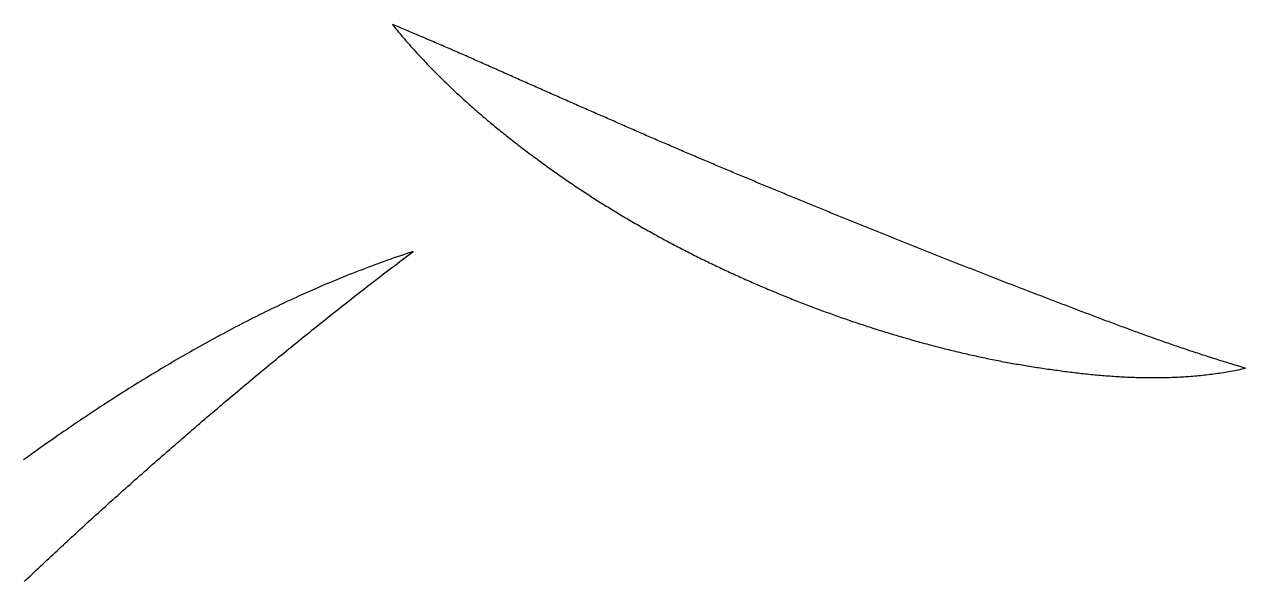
# Model space of a CAD drawing. Extents: x 5 to 105, y 2 to 136.
# Drawn here: x 41.68 to 46.99, y 40.75 to 43.17 of the extents above; entities that cross this region are included whole.
import ezdxf

# ---------------------------------------------------------------- set-up
doc = ezdxf.new("R2010")
doc.units = 0
doc.layers.get('0').update_dxf_attribs({"linetype": 'CONTINUOUS'})

msp = doc.modelspace()

# ---------------------------------------------------------------- linework, layer by layer
at = {"color": 7}
msp.add_lwpolyline([(44.0498, 42.4851), (44.0498, 42.4851)], close=True, dxfattribs=at)
for points in [[(44.2055, 42.7672, 0), (44.1983, 42.7703, 0), (44.1911, 42.7734, 0), (44.1839, 42.7765, 0), (44.1767, 42.7797, 0), (44.1695, 42.7828, 0), (44.1623, 42.7859, 0), (44.1551, 42.7891, 0), (44.1479, 42.7922, 0), (44.1407, 42.7953, 0), (44.1335, 42.7985, 0), (44.1263, 42.8016, 0), (44.1191, 42.8048, 0), (44.1119, 42.8079, 0), (44.1047, 42.8111, 0), (44.0975, 42.8142, 0), (44.0903, 42.8174, 0), (44.0831, 42.8205, 0), (44.0759, 42.8237, 0), (44.0687, 42.8268, 0), (44.0615, 42.83, 0), (44.0543, 42.8332, 0), (44.0472, 42.8363, 0), (44.04, 42.8395, 0), (44.0328, 42.8427, 0), (44.0256, 42.8459, 0), (44.0184, 42.849, 0), (44.0112, 42.8522, 0), (44.004, 42.8554, 0), (43.9968, 42.8586, 0), (43.9896, 42.8618, 0), (43.9824, 42.865, 0), (43.9752, 42.8681, 0), (43.968, 42.8713, 0), (43.9608, 42.8745, 0), (43.9536, 42.8777, 0), (43.9464, 42.8809, 0), (43.9392, 42.8841, 0), (43.932, 42.8873, 0), (43.9248, 42.8905, 0), (43.9176, 42.8937, 0), (43.9103, 42.8969, 0), (43.9031, 42.9001, 0), (43.8959, 42.9033, 0), (43.8887, 42.9065, 0), (43.8815, 42.9097, 0), (43.8743, 42.9129, 0), (43.8671, 42.9161, 0), (43.8598, 42.9194, 0), (43.8526, 42.9226, 0), (43.8454, 42.9258, 0), (43.8382, 42.929, 0), (43.8309, 42.9322, 0), (43.8237, 42.9354, 0), (43.8165, 42.9386, 0), (43.8092, 42.9418, 0), (43.802, 42.9451, 0), (43.7947, 42.9483, 0), (43.7875, 42.9515, 0), (43.7803, 42.9547, 0), (43.773, 42.9579, 0), (43.7658, 42.9612, 0), (43.7585, 42.9644, 0), (43.7512, 42.9676, 0), (43.744, 42.9708, 0), (43.7367, 42.974, 0), (43.7294, 42.9773, 0), (43.7222, 42.9805, 0), (43.7149, 42.9837, 0), (43.7076, 42.9869, 0), (43.7003, 42.9901, 0), (43.6931, 42.9934, 0), (43.6858, 42.9966, 0), (43.6785, 42.9998, 0), (43.6712, 43.003, 0), (43.6639, 43.0062, 0), (43.6566, 43.0095, 0), (43.6493, 43.0127, 0), (43.642, 43.0159, 0), (43.6346, 43.0191, 0), (43.6273, 43.0223, 0), (43.62, 43.0256, 0), (43.6127, 43.0288, 0), (43.6053, 43.032, 0), (43.598, 43.0352, 0), (43.5907, 43.0384, 0), (43.5833, 43.0416, 0), (43.576, 43.0449, 0), (43.5686, 43.0481, 0), (43.5613, 43.0513, 0), (43.5539, 43.0545, 0), (43.5465, 43.0577, 0), (43.5391, 43.0609, 0), (43.5318, 43.0641, 0), (43.5244, 43.0673, 0), (43.517, 43.0705, 0), (43.5096, 43.0738, 0), (43.5022, 43.077, 0), (43.4948, 43.0802, 0), (43.4874, 43.0834, 0), (43.48, 43.0866, 0), (43.4725, 43.0898, 0), (43.4651, 43.093, 0), (43.4577, 43.0962, 0), (43.4502, 43.0994, 0), (43.4428, 43.1025, 0), (43.4353, 43.1057, 0), (43.4279, 43.1089, 0), (43.4204, 43.1121, 0), (43.413, 43.1153, 0), (43.4055, 43.1185, 0), (43.398, 43.1217, 0), (43.3905, 43.1249, 0), (43.383, 43.128, 0), (43.3755, 43.1312, 0), (43.368, 43.1344, 0), (43.3605, 43.1376, 0), (43.353, 43.1407, 0), (43.3454, 43.1439, 0), (43.3379, 43.1471, 0), (43.3304, 43.1502, 0), (43.3228, 43.1534, 0), (43.3153, 43.1566, 0), (43.3077, 43.1597, 0), (43.3001, 43.1629, 0), (43.2925, 43.166, 0), (43.285, 43.1692, 0), (43.2774, 43.1723, 0)], [(43.2774, 43.1723, 0), (43.2826, 43.166, 0), (43.2877, 43.1596, 0), (43.293, 43.1532, 0), (43.2982, 43.1469, 0), (43.3034, 43.1406, 0), (43.3087, 43.1343, 0), (43.314, 43.128, 0), (43.3193, 43.1218, 0), (43.3246, 43.1155, 0), (43.33, 43.1093, 0), (43.3353, 43.1031, 0), (43.3407, 43.0969, 0), (43.3461, 43.0908, 0), (43.3515, 43.0846, 0), (43.3569, 43.0785, 0), (43.3624, 43.0724, 0), (43.3679, 43.0663, 0), (43.3733, 43.0602, 0), (43.3788, 43.0541, 0), (43.3843, 43.0481, 0), (43.3899, 43.0421, 0), (43.3954, 43.036, 0), (43.401, 43.03, 0), (43.4066, 43.0241, 0), (43.4122, 43.0181, 0), (43.4178, 43.0121, 0), (43.4234, 43.0062, 0), (43.429, 43.0003, 0), (43.4347, 42.9944, 0), (43.4404, 42.9885, 0), (43.4461, 42.9827, 0), (43.4518, 42.9768, 0), (43.4575, 42.971, 0), (43.4632, 42.9652, 0), (43.469, 42.9594, 0), (43.4748, 42.9536, 0), (43.4805, 42.9478, 0), (43.4863, 42.9421, 0), (43.4922, 42.9363, 0), (43.498, 42.9306, 0), (43.5038, 42.9249, 0), (43.5097, 42.9192, 0), (43.5156, 42.9135, 0), (43.5214, 42.9079, 0), (43.5273, 42.9022, 0), (43.5332, 42.8966, 0), (43.5392, 42.891, 0), (43.5451, 42.8854, 0), (43.5511, 42.8798, 0), (43.557, 42.8742, 0), (43.563, 42.8687, 0), (43.569, 42.8631, 0), (43.575, 42.8576, 0), (43.5811, 42.8521, 0), (43.5871, 42.8466, 0), (43.5931, 42.8411, 0), (43.5992, 42.8357, 0), (43.6053, 42.8302, 0), (43.6114, 42.8248, 0), (43.6175, 42.8193, 0), (43.6236, 42.8139, 0), (43.6297, 42.8085, 0), (43.6358, 42.8032, 0), (43.642, 42.7978, 0), (43.6482, 42.7924, 0), (43.6543, 42.7871, 0), (43.6605, 42.7818, 0), (43.6667, 42.7765, 0), (43.6729, 42.7712, 0), (43.6791, 42.7659, 0), (43.6854, 42.7606, 0), (43.6916, 42.7554, 0), (43.6979, 42.7501, 0), (43.7042, 42.7449, 0), (43.7104, 42.7397, 0), (43.7167, 42.7345, 0), (43.723, 42.7293, 0), (43.7293, 42.7241, 0), (43.7357, 42.7189, 0), (43.742, 42.7138, 0), (43.7483, 42.7087, 0), (43.7547, 42.7035, 0), (43.7611, 42.6984, 0), (43.7674, 42.6933, 0), (43.7738, 42.6882, 0), (43.7802, 42.6832, 0), (43.7866, 42.6781, 0), (43.793, 42.673, 0), (43.7995, 42.668, 0), (43.8059, 42.663, 0), (43.8123, 42.658, 0), (43.8188, 42.653, 0), (43.8252, 42.648, 0), (43.8317, 42.643, 0), (43.8382, 42.638, 0), (43.8447, 42.6331, 0), (43.8512, 42.6282, 0), (43.8577, 42.6232, 0), (43.8642, 42.6183, 0), (43.8707, 42.6134, 0), (43.8773, 42.6085, 0), (43.8838, 42.6036, 0), (43.8904, 42.5988, 0), (43.8969, 42.5939, 0), (43.9035, 42.5891, 0), (43.9101, 42.5842, 0), (43.9166, 42.5794, 0), (43.9232, 42.5746, 0), (43.9298, 42.5698, 0), (43.9364, 42.565, 0), (43.9431, 42.5602, 0), (43.9497, 42.5554, 0), (43.9563, 42.5507, 0), (43.9629, 42.5459, 0), (43.9696, 42.5412, 0), (43.9762, 42.5365, 0), (43.9829, 42.5317, 0), (43.9896, 42.527, 0), (43.9962, 42.5223, 0), (44.0029, 42.5177, 0), (44.0096, 42.513, 0), (44.0163, 42.5083, 0), (44.023, 42.5037, 0), (44.0297, 42.499, 0), (44.0364, 42.4944, 0), (44.0431, 42.4898, 0), (44.0498, 42.4851, 0)], [(45.1179, 42.3806, 0), (45.1107, 42.3836, 0), (45.1035, 42.3865, 0), (45.0963, 42.3894, 0), (45.0891, 42.3924, 0), (45.0819, 42.3953, 0), (45.0747, 42.3983, 0), (45.0675, 42.4013, 0), (45.0603, 42.4042, 0), (45.053, 42.4072, 0), (45.0458, 42.4101, 0), (45.0386, 42.4131, 0), (45.0314, 42.416, 0), (45.0242, 42.419, 0), (45.017, 42.422, 0), (45.0098, 42.4249, 0), (45.0026, 42.4279, 0), (44.9954, 42.4308, 0), (44.9882, 42.4338, 0), (44.981, 42.4368, 0), (44.9738, 42.4397, 0), (44.9666, 42.4427, 0), (44.9594, 42.4457, 0), (44.9522, 42.4487, 0), (44.945, 42.4516, 0), (44.9378, 42.4546, 0), (44.9306, 42.4576, 0), (44.9234, 42.4606, 0), (44.9162, 42.4635, 0), (44.909, 42.4665, 0), (44.9018, 42.4695, 0), (44.8946, 42.4725, 0), (44.8874, 42.4755, 0), (44.8802, 42.4785, 0), (44.873, 42.4814, 0), (44.8658, 42.4844, 0), (44.8586, 42.4874, 0), (44.8514, 42.4904, 0), (44.8442, 42.4934, 0), (44.837, 42.4964, 0), (44.8299, 42.4994, 0), (44.8227, 42.5024, 0), (44.8155, 42.5054, 0), (44.8083, 42.5084, 0), (44.8011, 42.5114, 0), (44.7939, 42.5144, 0), (44.7867, 42.5174, 0), (44.7795, 42.5204, 0), (44.7723, 42.5234, 0), (44.7651, 42.5264, 0), (44.7579, 42.5294, 0), (44.7508, 42.5324, 0), (44.7436, 42.5355, 0), (44.7364, 42.5385, 0), (44.7292, 42.5415, 0), (44.722, 42.5445, 0), (44.7148, 42.5475, 0), (44.7076, 42.5506, 0), (44.7004, 42.5536, 0), (44.6933, 42.5566, 0), (44.6861, 42.5596, 0), (44.6789, 42.5627, 0), (44.6717, 42.5657, 0), (44.6645, 42.5687, 0), (44.6573, 42.5718, 0), (44.6502, 42.5748, 0), (44.643, 42.5778, 0), (44.6358, 42.5809, 0), (44.6286, 42.5839, 0), (44.6214, 42.587, 0), (44.6142, 42.59, 0), (44.6071, 42.5931, 0), (44.5999, 42.5961, 0), (44.5927, 42.5992, 0), (44.5855, 42.6022, 0), (44.5783, 42.6053, 0), (44.5712, 42.6083, 0), (44.564, 42.6114, 0), (44.5568, 42.6145, 0), (44.5496, 42.6175, 0), (44.5424, 42.6206, 0), (44.5353, 42.6237, 0), (44.5281, 42.6267, 0), (44.5209, 42.6298, 0), (44.5137, 42.6329, 0), (44.5066, 42.636, 0), (44.4994, 42.639, 0), (44.4922, 42.6421, 0), (44.485, 42.6452, 0), (44.4779, 42.6483, 0), (44.4707, 42.6514, 0), (44.4635, 42.6545, 0), (44.4563, 42.6575, 0), (44.4492, 42.6606, 0), (44.442, 42.6637, 0), (44.4348, 42.6668, 0), (44.4277, 42.6699, 0), (44.4205, 42.673, 0), (44.4133, 42.6761, 0), (44.4061, 42.6792, 0), (44.399, 42.6824, 0), (44.3918, 42.6855, 0), (44.3846, 42.6886, 0), (44.3775, 42.6917, 0), (44.3703, 42.6948, 0), (44.3631, 42.6979, 0), (44.356, 42.7011, 0), (44.3488, 42.7042, 0), (44.3416, 42.7073, 0), (44.3345, 42.7104, 0), (44.3273, 42.7136, 0), (44.3201, 42.7167, 0), (44.313, 42.7198, 0), (44.3058, 42.723, 0), (44.2986, 42.7261, 0), (44.2915, 42.7293, 0), (44.2843, 42.7324, 0), (44.2771, 42.7356, 0), (44.27, 42.7387, 0), (44.2628, 42.7419, 0), (44.2556, 42.745, 0), (44.2485, 42.7482, 0), (44.2413, 42.7513, 0), (44.2341, 42.7545, 0), (44.227, 42.7577, 0), (44.2198, 42.7608, 0), (44.2127, 42.764, 0), (44.2055, 42.7672, 0)], [(44.0498, 42.4851, 0), (44.0566, 42.4805, 0), (44.0633, 42.476, 0), (44.0701, 42.4714, 0), (44.0769, 42.4669, 0), (44.0837, 42.4624, 0), (44.0905, 42.4579, 0), (44.0973, 42.4534, 0), (44.1041, 42.4489, 0), (44.1109, 42.4444, 0), (44.1178, 42.44, 0), (44.1246, 42.4355, 0), (44.1314, 42.4311, 0), (44.1383, 42.4266, 0), (44.1451, 42.4222, 0), (44.152, 42.4178, 0), (44.1589, 42.4135, 0), (44.1658, 42.4091, 0), (44.1727, 42.4047, 0), (44.1796, 42.4004, 0), (44.1865, 42.396, 0), (44.1934, 42.3917, 0), (44.2003, 42.3874, 0), (44.2072, 42.3831, 0), (44.2141, 42.3788, 0), (44.2211, 42.3745, 0), (44.228, 42.3703, 0), (44.235, 42.366, 0), (44.242, 42.3618, 0), (44.2489, 42.3576, 0), (44.2559, 42.3533, 0), (44.2629, 42.3491, 0), (44.2699, 42.3449, 0), (44.2769, 42.3408, 0), (44.2839, 42.3366, 0), (44.2909, 42.3324, 0), (44.2979, 42.3283, 0), (44.3049, 42.3242, 0), (44.312, 42.3201, 0), (44.319, 42.316, 0), (44.326, 42.3119, 0), (44.3331, 42.3078, 0), (44.3402, 42.3037, 0), (44.3472, 42.2996, 0), (44.3543, 42.2956, 0), (44.3614, 42.2916, 0), (44.3685, 42.2875, 0), (44.3756, 42.2835, 0), (44.3827, 42.2795, 0), (44.3898, 42.2756, 0), (44.3969, 42.2716, 0), (44.404, 42.2676, 0), (44.4111, 42.2637, 0), (44.4182, 42.2597, 0), (44.4254, 42.2558, 0), (44.4325, 42.2519, 0), (44.4397, 42.248, 0), (44.4468, 42.2441, 0), (44.454, 42.2402, 0), (44.4612, 42.2363, 0), (44.4683, 42.2325, 0), (44.4755, 42.2286, 0), (44.4827, 42.2248, 0), (44.4899, 42.221, 0), (44.4971, 42.2172, 0), (44.5043, 42.2134, 0), (44.5115, 42.2096, 0), (44.5188, 42.2058, 0), (44.526, 42.2021, 0), (44.5332, 42.1983, 0), (44.5404, 42.1946, 0), (44.5477, 42.1908, 0), (44.5549, 42.1871, 0), (44.5622, 42.1834, 0), (44.5694, 42.1797, 0), (44.5767, 42.176, 0), (44.584, 42.1724, 0), (44.5913, 42.1687, 0), (44.5985, 42.1651, 0), (44.6058, 42.1614, 0), (44.6131, 42.1578, 0), (44.6204, 42.1542, 0), (44.6277, 42.1506, 0), (44.635, 42.147, 0), (44.6424, 42.1434, 0), (44.6497, 42.1399, 0), (44.657, 42.1363, 0), (44.6643, 42.1328, 0), (44.6717, 42.1292, 0), (44.679, 42.1257, 0), (44.6864, 42.1222, 0), (44.6937, 42.1187, 0), (44.7011, 42.1152, 0), (44.7085, 42.1118, 0), (44.7158, 42.1083, 0), (44.7232, 42.1048, 0), (44.7306, 42.1014, 0), (44.738, 42.098, 0), (44.7454, 42.0945, 0), (44.7528, 42.0911, 0), (44.7602, 42.0877, 0), (44.7676, 42.0844, 0), (44.775, 42.081, 0), (44.7824, 42.0776, 0), (44.7898, 42.0743, 0), (44.7972, 42.0709, 0), (44.8047, 42.0676, 0), (44.8121, 42.0643, 0), (44.8195, 42.061, 0), (44.827, 42.0577, 0), (44.8344, 42.0544, 0), (44.8419, 42.0511, 0), (44.8494, 42.0479, 0), (44.8568, 42.0446, 0), (44.8643, 42.0414, 0), (44.8718, 42.0381, 0), (44.8792, 42.0349, 0), (44.8867, 42.0317, 0), (44.8942, 42.0285, 0), (44.9017, 42.0253, 0), (44.9092, 42.0222, 0), (44.9167, 42.019, 0), (44.9242, 42.0159, 0), (44.9317, 42.0127, 0), (44.9392, 42.0096, 0), (44.9467, 42.0065, 0), (44.9543, 42.0034, 0), (44.9618, 42.0003, 0)], [(46.0386, 42.0145, 0), (46.0313, 42.0173, 0), (46.0239, 42.0201, 0), (46.0166, 42.0229, 0), (46.0093, 42.0257, 0), (46.002, 42.0286, 0), (45.9947, 42.0314, 0), (45.9874, 42.0342, 0), (45.9801, 42.037, 0), (45.9728, 42.0398, 0), (45.9655, 42.0427, 0), (45.9582, 42.0455, 0), (45.9509, 42.0483, 0), (45.9436, 42.0511, 0), (45.9363, 42.0539, 0), (45.9291, 42.0568, 0), (45.9218, 42.0596, 0), (45.9145, 42.0624, 0), (45.9072, 42.0653, 0), (45.8999, 42.0681, 0), (45.8926, 42.0709, 0), (45.8853, 42.0738, 0), (45.878, 42.0766, 0), (45.8708, 42.0795, 0), (45.8635, 42.0823, 0), (45.8562, 42.0851, 0), (45.8489, 42.088, 0), (45.8416, 42.0908, 0), (45.8344, 42.0937, 0), (45.8271, 42.0965, 0), (45.8198, 42.0994, 0), (45.8125, 42.1022, 0), (45.8053, 42.1051, 0), (45.798, 42.1079, 0), (45.7907, 42.1108, 0), (45.7834, 42.1136, 0), (45.7762, 42.1165, 0), (45.7689, 42.1193, 0), (45.7616, 42.1222, 0), (45.7544, 42.125, 0), (45.7471, 42.1279, 0), (45.7398, 42.1308, 0), (45.7326, 42.1336, 0), (45.7253, 42.1365, 0), (45.718, 42.1393, 0), (45.7108, 42.1422, 0), (45.7035, 42.1451, 0), (45.6963, 42.1479, 0), (45.689, 42.1508, 0), (45.6817, 42.1537, 0), (45.6745, 42.1566, 0), (45.6672, 42.1594, 0), (45.66, 42.1623, 0), (45.6527, 42.1652, 0), (45.6455, 42.168, 0), (45.6382, 42.1709, 0), (45.631, 42.1738, 0), (45.6237, 42.1767, 0), (45.6165, 42.1796, 0), (45.6092, 42.1824, 0), (45.602, 42.1853, 0), (45.5947, 42.1882, 0), (45.5875, 42.1911, 0), (45.5802, 42.194, 0), (45.573, 42.1969, 0), (45.5657, 42.1998, 0), (45.5585, 42.2026, 0), (45.5513, 42.2055, 0), (45.544, 42.2084, 0), (45.5368, 42.2113, 0), (45.5295, 42.2142, 0), (45.5223, 42.2171, 0), (45.5151, 42.22, 0), (45.5078, 42.2229, 0), (45.5006, 42.2258, 0), (45.4933, 42.2287, 0), (45.4861, 42.2316, 0), (45.4789, 42.2345, 0), (45.4716, 42.2374, 0), (45.4644, 42.2403, 0), (45.4572, 42.2432, 0), (45.4499, 42.2461, 0), (45.4427, 42.249, 0), (45.4355, 42.2519, 0), (45.4283, 42.2548, 0), (45.421, 42.2577, 0), (45.4138, 42.2606, 0), (45.4066, 42.2635, 0), (45.3993, 42.2664, 0), (45.3921, 42.2693, 0), (45.3849, 42.2723, 0), (45.3777, 42.2752, 0), (45.3704, 42.2781, 0), (45.3632, 42.281, 0), (45.356, 42.2839, 0), (45.3488, 42.2868, 0), (45.3415, 42.2898, 0), (45.3343, 42.2927, 0), (45.3271, 42.2956, 0), (45.3199, 42.2985, 0), (45.3127, 42.3014, 0), (45.3054, 42.3044, 0), (45.2982, 42.3073, 0), (45.291, 42.3102, 0), (45.2838, 42.3131, 0), (45.2766, 42.316, 0), (45.2694, 42.319, 0), (45.2621, 42.3219, 0), (45.2549, 42.3248, 0), (45.2477, 42.3278, 0), (45.2405, 42.3307, 0), (45.2333, 42.3336, 0), (45.2261, 42.3365, 0), (45.2189, 42.3395, 0), (45.2116, 42.3424, 0), (45.2044, 42.3453, 0), (45.1972, 42.3483, 0), (45.19, 42.3512, 0), (45.1828, 42.3541, 0), (45.1756, 42.3571, 0), (45.1684, 42.36, 0), (45.1612, 42.363, 0), (45.154, 42.3659, 0), (45.1468, 42.3688, 0), (45.1395, 42.3718, 0), (45.1323, 42.3747, 0), (45.1251, 42.3777, 0), (45.1179, 42.3806, 0)], [(43.3683, 42.1856, 0), (43.3542, 42.181, 0), (43.3402, 42.1763, 0), (43.3262, 42.1716, 0), (43.3122, 42.1669, 0), (43.2982, 42.1621, 0), (43.2842, 42.1572, 0), (43.2703, 42.1524, 0), (43.2563, 42.1474, 0), (43.2424, 42.1425, 0), (43.2285, 42.1374, 0), (43.2146, 42.1324, 0), (43.2008, 42.1273, 0), (43.1869, 42.1221, 0), (43.1731, 42.1169, 0), (43.1593, 42.1117, 0), (43.1455, 42.1064, 0), (43.1317, 42.1011, 0), (43.1179, 42.0957, 0), (43.1042, 42.0903, 0), (43.0904, 42.0849, 0), (43.0767, 42.0794, 0), (43.063, 42.0739, 0), (43.0493, 42.0683, 0), (43.0357, 42.0627, 0), (43.022, 42.057, 0), (43.0084, 42.0513, 0), (42.9948, 42.0456, 0), (42.9812, 42.0398, 0), (42.9676, 42.034, 0), (42.954, 42.0281, 0), (42.9405, 42.0222, 0), (42.9269, 42.0163, 0), (42.9134, 42.0103, 0), (42.8999, 42.0043, 0), (42.8864, 41.9983, 0), (42.873, 41.9922, 0), (42.8595, 41.9861, 0), (42.8461, 41.9799, 0), (42.8327, 41.9737, 0), (42.8193, 41.9674, 0), (42.8059, 41.9612, 0), (42.7925, 41.9549, 0), (42.7792, 41.9485, 0), (42.7658, 41.9421, 0), (42.7525, 41.9357, 0), (42.7392, 41.9292, 0), (42.7259, 41.9227, 0), (42.7127, 41.9162, 0), (42.6994, 41.9096, 0), (42.6862, 41.903, 0), (42.673, 41.8964, 0), (42.6598, 41.8897, 0), (42.6466, 41.883, 0), (42.6334, 41.8763, 0), (42.6203, 41.8695, 0), (42.6071, 41.8627, 0), (42.594, 41.8559, 0), (42.5809, 41.849, 0), (42.5678, 41.8421, 0), (42.5547, 41.8352, 0), (42.5417, 41.8282, 0), (42.5286, 41.8212, 0), (42.5156, 41.8142, 0), (42.5026, 41.8071, 0), (42.4896, 41.8, 0), (42.4766, 41.7929, 0), (42.4637, 41.7857, 0), (42.4507, 41.7785, 0), (42.4378, 41.7713, 0), (42.4249, 41.7641, 0), (42.412, 41.7568, 0), (42.3991, 41.7495, 0), (42.3862, 41.7422, 0), (42.3734, 41.7348, 0), (42.3606, 41.7274, 0), (42.3478, 41.72, 0), (42.335, 41.7125, 0), (42.3222, 41.705, 0), (42.3094, 41.6975, 0), (42.2966, 41.69, 0), (42.2839, 41.6824, 0), (42.2712, 41.6748, 0), (42.2585, 41.6672, 0), (42.2458, 41.6596, 0), (42.2331, 41.6519, 0), (42.2205, 41.6442, 0), (42.2078, 41.6365, 0), (42.1952, 41.6288, 0), (42.1826, 41.621, 0), (42.17, 41.6132, 0), (42.1574, 41.6054, 0), (42.1448, 41.5975, 0), (42.1323, 41.5896, 0), (42.1198, 41.5817, 0), (42.1072, 41.5738, 0), (42.0947, 41.5659, 0), (42.0823, 41.5579, 0), (42.0698, 41.5499, 0), (42.0573, 41.5419, 0), (42.0449, 41.5339, 0), (42.0325, 41.5258, 0), (42.0201, 41.5177, 0), (42.0077, 41.5096, 0), (41.9953, 41.5015, 0), (41.9829, 41.4934, 0), (41.9706, 41.4852, 0), (41.9583, 41.477, 0), (41.9459, 41.4688, 0), (41.9336, 41.4606, 0), (41.9214, 41.4523, 0), (41.9091, 41.444, 0), (41.8968, 41.4358, 0), (41.8846, 41.4274, 0), (41.8724, 41.4191, 0), (41.8602, 41.4108, 0), (41.848, 41.4024, 0), (41.8358, 41.394, 0), (41.8236, 41.3856, 0), (41.8115, 41.3772, 0), (41.7994, 41.3687, 0), (41.7872, 41.3603, 0), (41.7751, 41.3518, 0), (41.763, 41.3433, 0), (41.751, 41.3348, 0), (41.7389, 41.3263, 0), (41.7269, 41.3177, 0), (41.7149, 41.3092, 0)], [(41.9552, 41.0102, 0), (41.9658, 41.0199, 0), (41.9765, 41.0295, 0), (41.9871, 41.0391, 0), (41.9978, 41.0488, 0), (42.0085, 41.0584, 0), (42.0192, 41.068, 0), (42.0298, 41.0776, 0), (42.0405, 41.0872, 0), (42.0512, 41.0968, 0), (42.0619, 41.1064, 0), (42.0726, 41.116, 0), (42.0833, 41.1255, 0), (42.094, 41.1351, 0), (42.1047, 41.1447, 0), (42.1155, 41.1542, 0), (42.1262, 41.1638, 0), (42.1369, 41.1733, 0), (42.1477, 41.1829, 0), (42.1584, 41.1924, 0), (42.1692, 41.2019, 0), (42.1799, 41.2115, 0), (42.1907, 41.221, 0), (42.2015, 41.2305, 0), (42.2122, 41.24, 0), (42.223, 41.2495, 0), (42.2338, 41.259, 0), (42.2446, 41.2685, 0), (42.2554, 41.2779, 0), (42.2662, 41.2874, 0), (42.277, 41.2969, 0), (42.2878, 41.3063, 0), (42.2987, 41.3158, 0), (42.3095, 41.3253, 0), (42.3203, 41.3347, 0), (42.3312, 41.3441, 0), (42.3421, 41.3536, 0), (42.3529, 41.363, 0), (42.3638, 41.3724, 0), (42.3747, 41.3818, 0), (42.3856, 41.3912, 0), (42.3964, 41.4006, 0), (42.4073, 41.41, 0), (42.4183, 41.4194, 0), (42.4292, 41.4288, 0), (42.4401, 41.4382, 0), (42.451, 41.4475, 0), (42.462, 41.4569, 0), (42.4729, 41.4663, 0), (42.4839, 41.4756, 0), (42.4948, 41.485, 0), (42.5058, 41.4943, 0), (42.5168, 41.5036, 0), (42.5278, 41.513, 0), (42.5388, 41.5223, 0), (42.5498, 41.5316, 0), (42.5608, 41.5409, 0), (42.5718, 41.5502, 0), (42.5828, 41.5595, 0), (42.5939, 41.5688, 0), (42.6049, 41.5781, 0), (42.616, 41.5874, 0), (42.627, 41.5966, 0), (42.6381, 41.6059, 0), (42.6492, 41.6151, 0), (42.6603, 41.6244, 0), (42.6714, 41.6336, 0), (42.6825, 41.6429, 0), (42.6936, 41.6521, 0), (42.7047, 41.6613, 0), (42.7158, 41.6706, 0), (42.727, 41.6798, 0), (42.7381, 41.689, 0), (42.7493, 41.6982, 0), (42.7605, 41.7074, 0), (42.7717, 41.7166, 0), (42.7829, 41.7258, 0), (42.7941, 41.7349, 0), (42.8053, 41.7441, 0), (42.8165, 41.7533, 0), (42.8277, 41.7624, 0), (42.839, 41.7716, 0), (42.8502, 41.7807, 0), (42.8615, 41.7899, 0), (42.8728, 41.799, 0), (42.8841, 41.8081, 0), (42.8954, 41.8172, 0), (42.9067, 41.8263, 0), (42.918, 41.8355, 0), (42.9293, 41.8446, 0), (42.9406, 41.8537, 0), (42.952, 41.8627, 0), (42.9634, 41.8718, 0), (42.9747, 41.8809, 0), (42.9861, 41.89, 0), (42.9975, 41.899, 0), (43.0089, 41.9081, 0), (43.0203, 41.9171, 0), (43.0317, 41.9262, 0), (43.0432, 41.9352, 0), (43.0546, 41.9442, 0), (43.0661, 41.9533, 0), (43.0776, 41.9623, 0), (43.089, 41.9713, 0), (43.1005, 41.9803, 0), (43.112, 41.9893, 0), (43.1236, 41.9983, 0), (43.1351, 42.0073, 0), (43.1466, 42.0162, 0), (43.1582, 42.0252, 0), (43.1698, 42.0342, 0), (43.1813, 42.0431, 0), (43.1929, 42.0521, 0), (43.2045, 42.061, 0), (43.2161, 42.07, 0), (43.2278, 42.0789, 0), (43.2394, 42.0878, 0), (43.2511, 42.0967, 0), (43.2627, 42.1057, 0), (43.2744, 42.1146, 0), (43.2861, 42.1235, 0), (43.2978, 42.1323, 0), (43.3095, 42.1412, 0), (43.3213, 42.1501, 0), (43.333, 42.159, 0), (43.3448, 42.1679, 0), (43.3565, 42.1767, 0), (43.3683, 42.1856, 0)], [(44.9618, 42.0003, 0), (44.9693, 41.9972, 0), (44.9768, 41.9941, 0), (44.9844, 41.991, 0), (44.9919, 41.988, 0), (44.9995, 41.9849, 0), (45.007, 41.9819, 0), (45.0146, 41.9789, 0), (45.0222, 41.9759, 0), (45.0297, 41.9729, 0), (45.0373, 41.9699, 0), (45.0449, 41.9669, 0), (45.0524, 41.964, 0), (45.06, 41.961, 0), (45.0676, 41.9581, 0), (45.0752, 41.9551, 0), (45.0828, 41.9522, 0), (45.0904, 41.9493, 0), (45.098, 41.9464, 0), (45.1056, 41.9435, 0), (45.1132, 41.9407, 0), (45.1209, 41.9378, 0), (45.1285, 41.9349, 0), (45.1361, 41.9321, 0), (45.1438, 41.9293, 0), (45.1514, 41.9265, 0), (45.159, 41.9236, 0), (45.1667, 41.9209, 0), (45.1743, 41.9181, 0), (45.182, 41.9153, 0), (45.1896, 41.9125, 0), (45.1973, 41.9098, 0), (45.205, 41.9071, 0), (45.2126, 41.9043, 0), (45.2203, 41.9016, 0), (45.228, 41.8989, 0), (45.2357, 41.8962, 0), (45.2434, 41.8935, 0), (45.2511, 41.8909, 0), (45.2587, 41.8882, 0), (45.2664, 41.8856, 0), (45.2742, 41.883, 0), (45.2819, 41.8803, 0), (45.2896, 41.8777, 0), (45.2973, 41.8751, 0), (45.305, 41.8725, 0), (45.3127, 41.87, 0), (45.3205, 41.8674, 0), (45.3282, 41.8649, 0), (45.3359, 41.8623, 0), (45.3437, 41.8598, 0), (45.3514, 41.8573, 0), (45.3592, 41.8548, 0), (45.3669, 41.8523, 0), (45.3747, 41.8498, 0), (45.3824, 41.8474, 0), (45.3902, 41.8449, 0), (45.398, 41.8425, 0), (45.4057, 41.84, 0), (45.4135, 41.8376, 0), (45.4213, 41.8352, 0), (45.4291, 41.8328, 0), (45.4369, 41.8305, 0), (45.4447, 41.8281, 0), (45.4525, 41.8257, 0), (45.4603, 41.8234, 0), (45.4681, 41.8211, 0), (45.4759, 41.8188, 0), (45.4837, 41.8164, 0), (45.4915, 41.8142, 0), (45.4993, 41.8119, 0), (45.5071, 41.8096, 0), (45.515, 41.8074, 0), (45.5228, 41.8051, 0), (45.5306, 41.8029, 0), (45.5385, 41.8007, 0), (45.5463, 41.7985, 0), (45.5542, 41.7963, 0), (45.562, 41.7941, 0), (45.5699, 41.7919, 0), (45.5777, 41.7898, 0), (45.5856, 41.7876, 0), (45.5934, 41.7855, 0), (45.6013, 41.7834, 0), (45.6092, 41.7813, 0), (45.617, 41.7792, 0), (45.6249, 41.7771, 0), (45.6328, 41.7751, 0), (45.6407, 41.773, 0), (45.6486, 41.771, 0), (45.6565, 41.7689, 0), (45.6644, 41.7669, 0), (45.6723, 41.7649, 0), (45.6802, 41.7629, 0), (45.6881, 41.761, 0), (45.696, 41.759, 0), (45.7039, 41.7571, 0), (45.7118, 41.7551, 0), (45.7197, 41.7532, 0), (45.7277, 41.7513, 0), (45.7356, 41.7494, 0), (45.7435, 41.7475, 0), (45.7515, 41.7456, 0), (45.7594, 41.7438, 0), (45.7673, 41.7419, 0), (45.7753, 41.7401, 0), (45.7832, 41.7383, 0), (45.7912, 41.7365, 0), (45.7991, 41.7347, 0), (45.8071, 41.7329, 0), (45.8151, 41.7312, 0), (45.823, 41.7294, 0), (45.831, 41.7277, 0), (45.839, 41.726, 0), (45.8469, 41.7242, 0), (45.8549, 41.7226, 0), (45.8629, 41.7209, 0), (45.8709, 41.7192, 0), (45.8789, 41.7175, 0), (45.8869, 41.7159, 0), (45.8949, 41.7143, 0), (45.9029, 41.7127, 0), (45.9109, 41.7111, 0), (45.9189, 41.7095, 0), (45.9269, 41.7079, 0), (45.9349, 41.7063, 0), (45.9429, 41.7048, 0), (45.9509, 41.7033, 0)], [(46.9873, 41.6782, 0), (46.9795, 41.6804, 0), (46.9717, 41.6827, 0), (46.9639, 41.685, 0), (46.9561, 41.6873, 0), (46.9483, 41.6897, 0), (46.9405, 41.692, 0), (46.9327, 41.6943, 0), (46.925, 41.6967, 0), (46.9172, 41.699, 0), (46.9095, 41.7014, 0), (46.9017, 41.7038, 0), (46.894, 41.7062, 0), (46.8863, 41.7085, 0), (46.8785, 41.7109, 0), (46.8708, 41.7133, 0), (46.8631, 41.7158, 0), (46.8555, 41.7182, 0), (46.8478, 41.7206, 0), (46.8401, 41.7231, 0), (46.8324, 41.7255, 0), (46.8248, 41.728, 0), (46.8171, 41.7304, 0), (46.8095, 41.7329, 0), (46.8018, 41.7354, 0), (46.7942, 41.7378, 0), (46.7866, 41.7403, 0), (46.779, 41.7428, 0), (46.7714, 41.7453, 0), (46.7638, 41.7478, 0), (46.7562, 41.7504, 0), (46.7486, 41.7529, 0), (46.741, 41.7554, 0), (46.7334, 41.758, 0), (46.7259, 41.7605, 0), (46.7183, 41.7631, 0), (46.7108, 41.7656, 0), (46.7032, 41.7682, 0), (46.6957, 41.7707, 0), (46.6881, 41.7733, 0), (46.6806, 41.7759, 0), (46.6731, 41.7785, 0), (46.6656, 41.7811, 0), (46.658, 41.7837, 0), (46.6505, 41.7863, 0), (46.643, 41.7889, 0), (46.6355, 41.7915, 0), (46.628, 41.7942, 0), (46.6206, 41.7968, 0), (46.6131, 41.7994, 0), (46.6056, 41.8021, 0), (46.5981, 41.8047, 0), (46.5907, 41.8073, 0), (46.5832, 41.81, 0), (46.5758, 41.8127, 0), (46.5683, 41.8153, 0), (46.5609, 41.818, 0), (46.5534, 41.8207, 0), (46.546, 41.8233, 0), (46.5385, 41.826, 0), (46.5311, 41.8287, 0), (46.5237, 41.8314, 0), (46.5163, 41.8341, 0), (46.5089, 41.8368, 0), (46.5014, 41.8395, 0), (46.494, 41.8422, 0), (46.4866, 41.8449, 0), (46.4792, 41.8476, 0), (46.4718, 41.8504, 0), (46.4644, 41.8531, 0), (46.457, 41.8558, 0), (46.4497, 41.8585, 0), (46.4423, 41.8613, 0), (46.4349, 41.864, 0), (46.4275, 41.8668, 0), (46.4201, 41.8695, 0), (46.4128, 41.8722, 0), (46.4054, 41.875, 0), (46.398, 41.8777, 0), (46.3907, 41.8805, 0), (46.3833, 41.8833, 0), (46.3759, 41.886, 0), (46.3686, 41.8888, 0), (46.3612, 41.8916, 0), (46.3539, 41.8943, 0), (46.3465, 41.8971, 0), (46.3392, 41.8999, 0), (46.3318, 41.9026, 0), (46.3245, 41.9054, 0), (46.3171, 41.9082, 0), (46.3098, 41.911, 0), (46.3025, 41.9138, 0), (46.2951, 41.9165, 0), (46.2878, 41.9193, 0), (46.2805, 41.9221, 0), (46.2731, 41.9249, 0), (46.2658, 41.9277, 0), (46.2585, 41.9305, 0), (46.2511, 41.9333, 0), (46.2438, 41.9361, 0), (46.2365, 41.9389, 0), (46.2291, 41.9417, 0), (46.2218, 41.9445, 0), (46.2145, 41.9473, 0), (46.2072, 41.9501, 0), (46.1998, 41.9529, 0), (46.1925, 41.9557, 0), (46.1852, 41.9585, 0), (46.1778, 41.9613, 0), (46.1705, 41.9641, 0), (46.1632, 41.9669, 0), (46.1559, 41.9697, 0), (46.1485, 41.9725, 0), (46.1412, 41.9753, 0), (46.1339, 41.9781, 0), (46.1266, 41.9809, 0), (46.1192, 41.9837, 0), (46.1119, 41.9865, 0), (46.1046, 41.9893, 0), (46.0972, 41.9921, 0), (46.0899, 41.9949, 0), (46.0826, 41.9977, 0), (46.0752, 42.0005, 0), (46.0679, 42.0033, 0), (46.0606, 42.0061, 0), (46.0532, 42.0089, 0), (46.0459, 42.0117, 0), (46.0386, 42.0145, 0)], [(45.9509, 41.7033, 0), (45.9589, 41.7019, 0), (45.9669, 41.7005, 0), (45.9749, 41.6991, 0), (45.9829, 41.6977, 0), (45.9909, 41.6964, 0), (45.999, 41.695, 0), (46.007, 41.6937, 0), (46.015, 41.6923, 0), (46.023, 41.691, 0), (46.0311, 41.6897, 0), (46.0391, 41.6883, 0), (46.0472, 41.687, 0), (46.0552, 41.6858, 0), (46.0633, 41.6845, 0), (46.0714, 41.6832, 0), (46.0794, 41.6819, 0), (46.0875, 41.6807, 0), (46.0956, 41.6794, 0), (46.1037, 41.6782, 0), (46.1118, 41.677, 0), (46.1199, 41.6758, 0), (46.128, 41.6746, 0), (46.1361, 41.6734, 0), (46.1442, 41.6723, 0), (46.1523, 41.6711, 0), (46.1604, 41.67, 0), (46.1685, 41.6689, 0), (46.1766, 41.6677, 0), (46.1848, 41.6666, 0), (46.1929, 41.6656, 0), (46.201, 41.6645, 0), (46.2092, 41.6635, 0), (46.2173, 41.6624, 0), (46.2255, 41.6614, 0), (46.2336, 41.6604, 0), (46.2418, 41.6594, 0), (46.2499, 41.6585, 0), (46.2581, 41.6575, 0), (46.2662, 41.6566, 0), (46.2744, 41.6557, 0), (46.2826, 41.6548, 0), (46.2907, 41.6539, 0), (46.2989, 41.653, 0), (46.3071, 41.6522, 0), (46.3153, 41.6514, 0), (46.3234, 41.6506, 0), (46.3316, 41.6498, 0), (46.3398, 41.649, 0), (46.348, 41.6483, 0), (46.3562, 41.6476, 0), (46.3644, 41.6469, 0), (46.3726, 41.6462, 0), (46.3808, 41.6455, 0), (46.389, 41.6449, 0), (46.3972, 41.6443, 0), (46.4054, 41.6437, 0), (46.4136, 41.6431, 0), (46.4218, 41.6426, 0), (46.43, 41.6421, 0), (46.4382, 41.6416, 0), (46.4464, 41.6411, 0), (46.4546, 41.6407, 0), (46.4628, 41.6402, 0), (46.471, 41.6399, 0), (46.4793, 41.6395, 0), (46.4875, 41.6391, 0), (46.4957, 41.6388, 0), (46.5039, 41.6385, 0), (46.5121, 41.6383, 0), (46.5203, 41.638, 0), (46.5286, 41.6378, 0), (46.5368, 41.6376, 0), (46.545, 41.6375, 0), (46.5532, 41.6373, 0), (46.5614, 41.6372, 0), (46.5697, 41.6372, 0), (46.5779, 41.6371, 0), (46.5861, 41.6371, 0), (46.5943, 41.6371, 0), (46.6025, 41.6372, 0), (46.6108, 41.6372, 0), (46.619, 41.6373, 0), (46.6272, 41.6375, 0), (46.6354, 41.6376, 0), (46.6436, 41.6378, 0), (46.6519, 41.6381, 0), (46.6601, 41.6383, 0), (46.6683, 41.6386, 0), (46.6765, 41.6389, 0), (46.6847, 41.6393, 0), (46.6929, 41.6397, 0), (46.7011, 41.6401, 0), (46.7094, 41.6406, 0), (46.7176, 41.641, 0), (46.7258, 41.6416, 0), (46.734, 41.6421, 0), (46.7422, 41.6427, 0), (46.7504, 41.6434, 0), (46.7586, 41.644, 0), (46.7668, 41.6447, 0), (46.775, 41.6455, 0), (46.7832, 41.6462, 0), (46.7914, 41.647, 0), (46.7996, 41.6479, 0), (46.8078, 41.6488, 0), (46.816, 41.6497, 0), (46.8242, 41.6506, 0), (46.8323, 41.6516, 0), (46.8405, 41.6527, 0), (46.8487, 41.6537, 0), (46.8569, 41.6549, 0), (46.8651, 41.656, 0), (46.8732, 41.6572, 0), (46.8814, 41.6584, 0), (46.8896, 41.6597, 0), (46.8977, 41.661, 0), (46.9059, 41.6623, 0), (46.914, 41.6637, 0), (46.9222, 41.6652, 0), (46.9304, 41.6666, 0), (46.9385, 41.6682, 0), (46.9467, 41.6697, 0), (46.9548, 41.6713, 0), (46.9629, 41.673, 0), (46.9711, 41.6747, 0), (46.9792, 41.6764, 0), (46.9873, 41.6782, 0)], [(41.7149, 41.3092, 0), (41.7068, 41.3034, 0), (41.6987, 41.2977, 0), (41.6906, 41.2919, 0), (41.6825, 41.2862, 0), (41.6744, 41.2804, 0)], [(41.6767, 40.7508, 0), (41.6856, 40.7592, 0), (41.6945, 40.7676, 0), (41.7035, 40.7761, 0), (41.7124, 40.7845, 0), (41.7214, 40.7929, 0), (41.7303, 40.8013, 0), (41.7392, 40.8097, 0), (41.7482, 40.8181, 0), (41.7572, 40.8265, 0), (41.7661, 40.8349, 0), (41.7751, 40.8433, 0), (41.7841, 40.8516, 0), (41.793, 40.86, 0), (41.802, 40.8684, 0), (41.811, 40.8768, 0), (41.82, 40.8851, 0), (41.829, 40.8935, 0), (41.8379, 40.9019, 0), (41.8469, 40.9102, 0), (41.8559, 40.9186, 0), (41.8649, 40.9269, 0), (41.8739, 40.9353, 0), (41.883, 40.9436, 0), (41.892, 40.952, 0), (41.901, 40.9603, 0), (41.91, 40.9686, 0), (41.919, 40.977, 0), (41.9281, 40.9853, 0), (41.9371, 40.9936, 0), (41.9461, 41.0019, 0), (41.9552, 41.0102, 0)]]:
    msp.add_polyline3d(points, dxfattribs=at)

doc.saveas('drawing.dxf')
